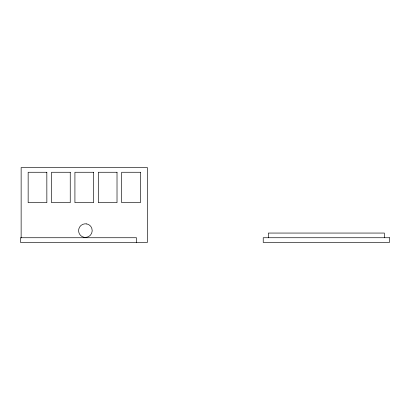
<?xml version="1.0" encoding="UTF-8"?>
<svg xmlns="http://www.w3.org/2000/svg" width="410" height="410" viewBox="0 0 410 410"><rect width="100%" height="100%" fill="white"/><g stroke="black" fill="none" stroke-linecap="round" stroke-linejoin="round"><path stroke-width="0.61" d="M384.354 237.738L384.354 233.059L268.365 233.059L268.365 237.738M136.489 242.418L136.489 237.738L20.5 237.738L20.5 242.418L147.41 242.418L147.41 167.582L21.136 167.582L21.136 237.938M46.832 172.261L28.152 172.261L28.152 202.663L46.858 202.663L46.832 172.261M70.243 172.261L51.532 172.261L51.532 202.663L70.243 202.663L70.243 172.261M93.629 172.261L74.917 172.261L74.917 202.663L93.629 202.663L93.629 172.261M117.014 172.261L98.303 172.261L98.303 202.663L117.014 202.663L117.014 172.261M140.394 172.261L121.688 172.261L121.688 202.663L140.394 202.663L140.394 172.261M389.5 237.738L263.225 237.738L263.225 242.418L389.5 242.418L389.5 237.738M86.715 223.937L84.947 223.824A6.801 6.801 0 0 0 78.623 231.076L78.971 232.813A6.801 6.801 0 0 0 84.096 237.287L85.869 237.395A6.801 6.801 0 0 0 91.845 228.406L91.056 226.817A6.801 6.801 0 0 0 86.715 223.937"/></g></svg>
